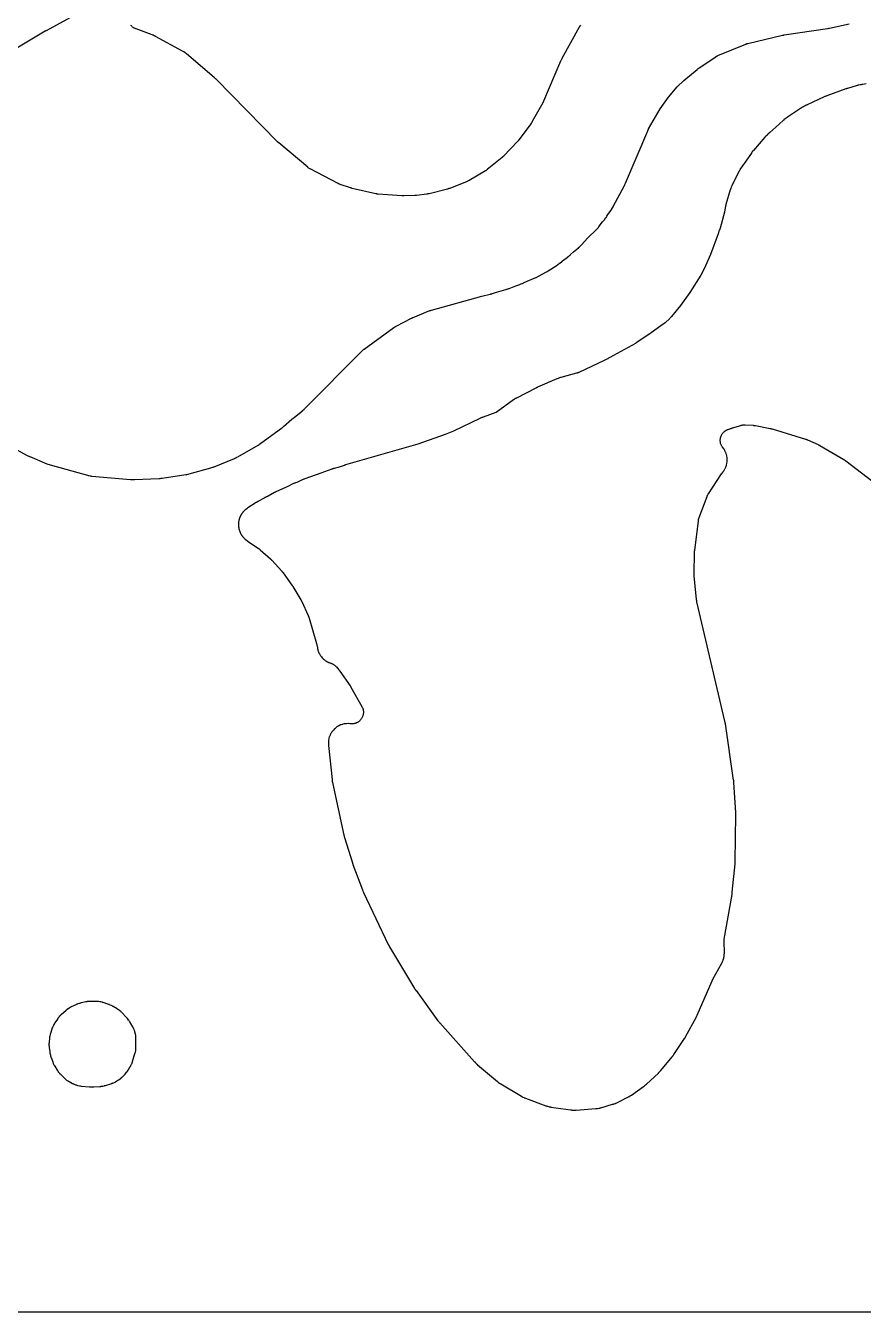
# Model space of a CAD drawing. Header units: millimetres. Extents: x 0 to 300, y 0 to 300.
# Drawn here: x 118.5 to 226.6, y -0.1 to 165.9 of the extents above; entities that cross this region are included whole.
import ezdxf

# ---------------------------------------------------------------- set-up
doc = ezdxf.new("R2010")
doc.units = ezdxf.units.MM
doc.layers.add('CUT', color=7, linetype='CONTINUOUS')

msp = doc.modelspace()

# ---------------------------------------------------------------- linework, layer by layer
at = {"layer": 'CUT'}
for points in [[(300.0102, 298.5625), (300.0102, 1.4375), (300.0102, 0.5522), (300.0066, 0.4788), (299.998, 0.4206), (299.9837, 0.3635), (299.9639, 0.3082), (299.9387, 0.255), (299.9085, 0.2046), (299.8735, 0.1573), (299.834, 0.1137), (299.7904, 0.0743), (299.7432, 0.0392), (299.6927, 0.009), (299.6396, -0.0162), (299.5842, -0.036), (299.5271, -0.0503), (299.469, -0.0589), (299.3955, -0.0625), (298.5102, -0.0625), (1.4375, -0.0625)], [(125.1617, 167.4353), (121.1417, 165.2431), (121.137, 165.2405), (121.1045, 165.2224), (121.0995, 165.2196), (121.0593, 165.1967), (121.0544, 165.1939), (121.0228, 165.1754), (121.0176, 165.1724), (111.3133, 159.3937)], [(116.5168, 111.6395), (118.701, 110.4729), (118.7134, 110.4665), (118.7947, 110.4255), (118.8073, 110.4193), (118.9105, 110.3702), (118.9232, 110.3643), (119.0063, 110.3272), (119.0192, 110.3216), (121.2213, 109.3979), (121.2388, 109.3909), (121.3531, 109.3471), (121.3708, 109.3406), (121.516, 109.2902), (121.5339, 109.2843), (121.6508, 109.2477), (121.6689, 109.2424), (126.4622, 107.908), (126.4754, 107.9045), (126.5614, 107.8826), (126.5747, 107.8794), (126.6267, 107.8675), (126.6535, 107.862), (126.8281, 107.8301), (126.8551, 107.8258), (126.908, 107.8186), (126.9215, 107.817), (127.0097, 107.807), (127.0233, 107.8056), (132.0433, 107.3559), (132.0634, 107.3544), (132.1942, 107.3471), (132.2144, 107.3463), (132.3787, 107.3427), (132.3989, 107.3426), (132.5299, 107.3441), (132.5501, 107.3446), (135.7163, 107.4875), (135.7321, 107.4884), (135.8351, 107.4958), (135.8509, 107.4971), (135.9798, 107.5098), (135.9956, 107.5116), (136.098, 107.5244), (136.1138, 107.5266), (139.1718, 107.9918), (139.1891, 107.9946), (139.3011, 108.0151), (139.3183, 108.0185), (139.4581, 108.0482), (139.4752, 108.0521), (139.5859, 108.079), (139.6029, 108.0834), (142.3773, 108.8447), (142.395, 108.8498), (142.5094, 108.885), (142.5269, 108.8907), (142.6691, 108.9393), (142.6865, 108.9455), (142.7985, 108.9877), (142.8157, 108.9944), (145.4455, 110.0774), (145.4634, 110.0852), (145.5791, 110.1373), (145.5967, 110.1456), (145.7396, 110.2156), (145.757, 110.2245), (145.869, 110.284), (145.8861, 110.2934), (148.506, 111.7962), (148.5203, 111.8046), (148.6128, 111.8612), (148.6269, 111.8701), (148.741, 111.9442), (148.7548, 111.9535), (148.844, 112.015), (148.8576, 112.0247), (151.5158, 113.9708), (151.5267, 113.979), (151.597, 114.033), (151.6078, 114.0414), (151.6945, 114.1112), (151.705, 114.1198), (151.7728, 114.1769), (151.7831, 114.1858), (152.87, 115.1447), (153.0282, 115.2505), (153.0529, 115.268), (153.1003, 115.3033), (153.1124, 115.3125), (153.1898, 115.3732), (153.2016, 115.3827), (154.2284, 116.2311), (154.2396, 116.2406), (154.3121, 116.3036), (154.3231, 116.3134), (154.4121, 116.3946), (154.4229, 116.4047), (154.4922, 116.4711), (154.5027, 116.4815), (161.9676, 124.0005), (161.9769, 124.0098), (161.9989, 124.0313), (161.9994, 124.0317), (162.0017, 124.0339), (162.0503, 124.0779), (162.0672, 124.0927), (162.0914, 124.1125), (162.1567, 124.1637), (162.1851, 124.1851), (166.0328, 126.9632), (166.0458, 126.9724), (166.0764, 126.9937), (166.0896, 127.0027), (166.1056, 127.0134), (166.1189, 127.0221), (166.15, 127.0422), (166.1635, 127.0507), (166.179, 127.0603), (166.1926, 127.0685), (166.2244, 127.0875), (166.2382, 127.0955), (166.255, 127.1051), (166.2689, 127.1129), (166.3014, 127.1307), (166.3154, 127.1383), (168.2794, 128.1705), (168.2897, 128.1758), (168.3139, 128.1881), (168.3243, 128.1934), (168.3351, 128.1987), (168.3369, 128.1996), (168.3474, 128.2047), (168.372, 128.2164), (168.3825, 128.2213), (168.3947, 128.2269), (168.4053, 128.2318), (168.4302, 128.2428), (168.4409, 128.2475), (168.4539, 128.2531), (168.4647, 128.2577), (168.4898, 128.2681), (168.5006, 128.2725), (170.6686, 129.1387), (170.676, 129.1414), (170.6877, 129.1456), (170.715, 129.1553), (170.7268, 129.1593), (170.7403, 129.1639), (170.7521, 129.1678), (170.7797, 129.1767), (170.7915, 129.1804), (170.806, 129.1848), (170.8179, 129.1884), (170.8458, 129.1965), (170.8577, 129.1999), (177.3562, 130.999), (178.4579, 131.2731), (178.4683, 131.2758), (178.5403, 131.2951), (178.5514, 131.2981), (178.6408, 131.3239), (178.6516, 131.3272), (178.7219, 131.3489), (178.7334, 131.3525), (179.2442, 131.5217), (180.4714, 131.8614), (180.4877, 131.8662), (180.593, 131.8986), (180.6092, 131.9038), (180.7402, 131.9482), (180.7562, 131.9539), (180.8596, 131.9922), (180.8754, 131.9983), (181.7581, 132.3541), (182.2873, 132.5293), (182.3053, 132.5356), (182.4213, 132.5781), (182.4391, 132.585), (182.5829, 132.6429), (182.6004, 132.6503), (182.7135, 132.7002), (182.7308, 132.7081), (183.2333, 132.9487), (184.0182, 133.2651), (184.0322, 133.271), (184.1231, 133.3103), (184.137, 133.3165), (184.2498, 133.3688), (184.2636, 133.3754), (184.3523, 133.4193), (184.3659, 133.4262), (185.6299, 134.092), (185.6419, 134.0985), (185.7194, 134.1415), (185.7312, 134.1483), (185.8273, 134.2046), (185.8389, 134.2116), (185.9144, 134.2582), (185.9259, 134.2655), (187.0762, 135.0121), (187.0903, 135.0215), (187.1812, 135.0843), (187.1951, 135.0941), (187.3069, 135.1761), (187.3205, 135.1863), (187.4077, 135.2541), (187.421, 135.2647), (187.9725, 135.719), (188.4441, 136.0511), (188.4531, 136.0576), (188.5155, 136.1032), (188.5247, 136.1101), (188.565, 136.1409), (188.5842, 136.1561), (188.7014, 136.2533), (188.7192, 136.2686), (188.7496, 136.2958), (188.7578, 136.3033), (188.8137, 136.3554), (188.8227, 136.3639), (189.2001, 136.7302), (189.8311, 137.2499), (189.8471, 137.2636), (189.9496, 137.3542), (189.9651, 137.3684), (190.0896, 137.4865), (190.1046, 137.5013), (190.2005, 137.5989), (190.215, 137.6141), (191.0421, 138.5174), (192.1739, 139.6156), (192.183, 139.6246), (192.2412, 139.6835), (192.2501, 139.6927), (192.2844, 139.7289), (192.3015, 139.7478), (192.4102, 139.873), (192.4266, 139.8926), (192.4576, 139.9316), (192.4655, 139.9416), (192.5158, 140.0076), (192.5234, 140.0178), (192.9445, 140.5949), (193.106, 140.7713), (193.1171, 140.7838), (193.1881, 140.8657), (193.1988, 140.8785), (193.24, 140.9289), (193.2604, 140.9553), (193.3881, 141.1304), (193.4071, 141.1579), (193.4424, 141.2125), (193.4513, 141.2266), (193.5077, 141.3192), (193.5161, 141.3336), (193.634, 141.54), (194.0436, 142.1014), (194.0559, 142.1188), (194.1334, 142.2335), (194.1451, 142.2513), (194.2372, 142.3985), (194.2482, 142.4168), (194.3175, 142.5367), (194.3278, 142.5553), (195.7803, 145.2899), (195.7863, 145.3016), (195.8249, 145.3782), (195.8307, 145.3901), (195.877, 145.4873), (195.8825, 145.4993), (195.9177, 145.5776), (195.923, 145.5897), (198.773, 152.3254), (198.7782, 152.3375), (198.7905, 152.3655), (198.7959, 152.3774), (198.8026, 152.392), (198.8081, 152.4039), (198.8213, 152.4315), (198.827, 152.4433), (198.8337, 152.4569), (198.8396, 152.4686), (198.8535, 152.4959), (198.8596, 152.5075), (198.8671, 152.5217), (198.8733, 152.5332), (198.8881, 152.5601), (198.8945, 152.5716), (200.3759, 155.1775), (201.4601, 156.6644), (202.5602, 157.9882), (203.4261, 158.8317), (205.1434, 160.2524), (205.2589, 160.3479), (205.2798, 160.3653), (205.2815, 160.3667), (207.555, 161.8855), (207.5643, 161.8916), (207.5768, 161.8998), (207.6146, 161.923), (207.6786, 161.9603), (207.7072, 161.9762), (207.7363, 161.9911), (207.8029, 162.0235), (207.8405, 162.0407), (211.4245, 163.5186), (211.4313, 163.5213), (211.4472, 163.5277), (211.4502, 163.5289), (211.481, 163.5405), (211.5434, 163.5628), (211.5595, 163.5683), (211.5632, 163.5694), (211.6209, 163.5861), (211.6557, 163.5954), (211.6675, 163.5983), (211.6763, 163.6005), (216.183, 164.6631), (216.1924, 164.6652), (216.2143, 164.6701), (216.2237, 164.6722), (216.2352, 164.6747), (216.2446, 164.6766), (216.2667, 164.6811), (216.2761, 164.6829), (216.287, 164.685), (216.2965, 164.6868), (216.3186, 164.6907), (216.3281, 164.6924), (216.3397, 164.6944), (216.3492, 164.6959), (216.3714, 164.6994), (216.3809, 164.7009), (221.991, 165.5256), (222.0003, 165.527), (222.0644, 165.5374), (222.0742, 165.5391), (222.1539, 165.5535), (222.1636, 165.5553), (222.2264, 165.5677), (222.2366, 165.5698), (224.776, 166.1165)], [(190.0902, 165.9723), (190.009, 165.8481), (189.9968, 165.8286), (189.9763, 165.7946), (189.9709, 165.7853), (189.9337, 165.7207), (189.9278, 165.7102), (187.6973, 161.6512), (187.6903, 161.638), (187.6457, 161.5519), (187.639, 161.5386), (187.5858, 161.4291), (187.5794, 161.4156), (187.5392, 161.3274), (187.5332, 161.3137), (185.3396, 156.168), (185.3347, 156.1568), (185.3231, 156.1305), (185.318, 156.1193), (185.3118, 156.1056), (185.3065, 156.0945), (185.2942, 156.0685), (185.2888, 156.0574), (185.2826, 156.0447), (185.2771, 156.0337), (185.264, 156.0082), (185.2584, 155.9972), (185.2514, 155.9839), (185.2455, 155.9731), (185.2318, 155.9479), (185.2258, 155.9371), (183.8708, 153.5282), (183.864, 153.5162), (183.8478, 153.4884), (183.8408, 153.4766), (183.8321, 153.4622), (183.8249, 153.4505), (183.8078, 153.4232), (183.8005, 153.4116), (183.7919, 153.3983), (183.7843, 153.3868), (183.7665, 153.3601), (183.7587, 153.3487), (183.7492, 153.3348), (183.7413, 153.3236), (183.7226, 153.2974), (183.7145, 153.2862), (182.1564, 151.1708), (182.1477, 151.1593), (182.1273, 151.1324), (182.1185, 151.121), (182.1076, 151.1072), (182.0985, 151.0959), (182.0772, 151.0697), (182.068, 151.0586), (182.0574, 151.0459), (182.048, 151.0349), (182.0259, 151.0094), (182.0163, 150.9986), (182.0045, 150.9855), (181.9948, 150.9748), (181.9719, 150.9501), (181.962, 150.9396), (180.2068, 149.105), (180.1972, 149.0952), (180.1746, 149.0723), (180.1649, 149.0625), (180.1529, 149.0508), (180.143, 149.0412), (180.1197, 149.019), (180.1097, 149.0096), (180.0981, 148.9988), (180.0879, 148.9895), (180.0639, 148.9681), (180.0536, 148.959), (180.0409, 148.9479), (180.0305, 148.939), (180.0059, 148.9183), (179.9953, 148.9095), (178.0702, 147.3366), (178.0648, 147.3323), (178.0522, 147.3221), (178.0498, 147.3203), (178.025, 147.3011), (177.9745, 147.2636), (177.957, 147.251), (177.9321, 147.2343), (177.8653, 147.1913), (177.8362, 147.1734), (175.7518, 145.9426), (175.7457, 145.939), (175.7315, 145.9308), (175.7288, 145.9292), (175.7011, 145.914), (175.6448, 145.8841), (175.6253, 145.8742), (175.5978, 145.8613), (175.5242, 145.8286), (175.4924, 145.8152), (173.2208, 144.9088), (173.2066, 144.9033), (173.1734, 144.8907), (173.1591, 144.8854), (173.1419, 144.8792), (173.1276, 144.8742), (173.0943, 144.8629), (173.08, 144.8581), (173.0634, 144.8528), (173.049, 144.8482), (173.0152, 144.838), (173.0007, 144.8337), (172.9829, 144.8286), (172.9684, 144.8246), (172.9342, 144.8154), (172.9196, 144.8116), (170.5671, 144.2235), (170.554, 144.2203), (170.5234, 144.2132), (170.5102, 144.2102), (170.4942, 144.2067), (170.481, 144.2039), (170.4501, 144.1976), (170.4369, 144.1951), (170.4217, 144.1922), (170.4084, 144.1898), (170.3774, 144.1845), (170.3641, 144.1823), (170.3479, 144.1798), (170.3345, 144.1778), (170.3034, 144.1734), (170.29, 144.1716), (168.9194, 143.9992), (168.9092, 143.998), (168.8854, 143.9953), (168.8751, 143.9942), (168.8626, 143.9929), (168.8524, 143.9919), (168.8285, 143.9897), (168.8182, 143.9889), (168.8064, 143.9879), (168.7961, 143.9872), (168.7722, 143.9855), (168.7619, 143.9849), (168.7494, 143.9842), (168.7391, 143.9837), (168.7151, 143.9826), (168.7048, 143.9822), (167.311, 143.9353), (167.2988, 143.935), (167.2705, 143.9344), (167.2584, 143.9342), (167.2436, 143.9341), (167.2314, 143.9341), (167.2031, 143.9343), (167.191, 143.9345), (167.177, 143.9348), (167.1649, 143.9351), (167.1366, 143.9361), (167.1245, 143.9365), (167.1097, 143.9372), (167.0976, 143.9379), (167.0693, 143.9396), (167.0572, 143.9404), (163.9749, 144.1697), (163.9681, 144.1702), (163.9522, 144.1715), (163.9492, 144.1718), (163.9184, 144.1749), (163.8568, 144.1823), (163.8356, 144.1852), (163.8064, 144.1901), (163.7293, 144.2047), (163.6963, 144.2115), (160.6417, 144.9075), (160.6304, 144.9101), (160.6042, 144.9165), (160.5929, 144.9193), (160.5794, 144.9227), (160.5683, 144.9256), (160.5424, 144.9326), (160.5314, 144.9356), (160.5186, 144.9392), (160.5075, 144.9424), (160.4818, 144.9501), (160.4707, 144.9534), (160.4573, 144.9576), (160.4463, 144.9611), (160.4208, 144.9694), (160.4099, 144.973), (159.0931, 145.4188), (159.0864, 145.4211), (159.0709, 145.4265), (159.068, 145.4275), (159.0381, 145.4386), (158.9785, 145.4619), (158.9582, 145.4702), (158.9304, 145.4827), (158.8573, 145.5174), (158.8262, 145.5328), (155.2269, 147.4102), (155.216, 147.416), (155.2015, 147.4238), (155.1591, 147.4482), (155.0896, 147.4907), (155.0592, 147.5101), (155.0297, 147.5308), (154.9638, 147.5788), (154.9251, 147.6087), (154.9123, 147.6191), (154.9029, 147.6269), (151.1642, 150.7645), (151.1559, 150.7716), (151.1365, 150.7883), (151.1282, 150.7955), (151.1182, 150.8043), (151.11, 150.8116), (151.0911, 150.8287), (151.083, 150.8361), (151.0738, 150.8447), (151.0658, 150.8521), (151.0472, 150.8697), (151.0394, 150.8773), (151.0298, 150.8866), (151.022, 150.8943), (151.0039, 150.9123), (150.9962, 150.9201), (143.0988, 158.9788), (143.089, 158.9886), (143.0248, 159.0511), (143.0149, 159.0606), (142.9325, 159.1372), (142.9223, 159.1465), (142.8554, 159.206), (142.8449, 159.2151), (139.2556, 162.2606), (139.2438, 162.2703), (139.1663, 162.3327), (139.1543, 162.3422), (139.1068, 162.3784), (139.082, 162.3964), (138.9182, 162.5089), (138.8925, 162.5256), (138.8416, 162.5568), (138.8284, 162.5647), (138.7424, 162.6145), (138.729, 162.622), (135.2555, 164.5177), (135.2461, 164.5227), (135.1801, 164.5572), (135.1703, 164.5622), (135.1266, 164.584), (135.1054, 164.5941), (134.9718, 164.6544), (134.951, 164.6634), (134.9146, 164.6782), (134.9047, 164.6821), (134.8361, 164.7086), (134.8249, 164.7128), (132.7432, 165.4697), (132.7019, 165.4859), (132.6268, 165.5175), (132.5467, 165.5559), (132.4947, 165.5841), (132.4188, 165.6302), (132.3699, 165.6634), (132.2989, 165.7168), (132.2534, 165.7547), (132.1881, 165.8148), (132.1466, 165.857), (132.0874, 165.9233)], [(226.9507, 158.4134), (226.5153, 158.2991), (226.4144, 158.2894), (226.3998, 158.2878), (226.3056, 158.2764), (226.2911, 158.2745), (226.2347, 158.2663), (226.2059, 158.2613), (226.0197, 158.2249), (225.9911, 158.2186), (225.9358, 158.2049), (225.9216, 158.2012), (225.83, 158.1763), (225.816, 158.1722), (224.5353, 157.7892), (224.5287, 157.7871), (224.4824, 157.7727), (224.4753, 157.7704), (224.4178, 157.7517), (224.4109, 157.7494), (224.3657, 157.7341), (224.3583, 157.7315), (221.889, 156.8581), (221.875, 156.853), (221.7845, 156.8184), (221.7707, 156.8129), (221.6582, 156.7667), (221.6445, 156.7609), (221.5559, 156.7219), (221.5423, 156.7157), (219.3546, 155.6876), (219.2944, 155.6596), (219.275, 155.6502), (219.2376, 155.6326), (219.2184, 155.6231), (219.0946, 155.5595), (219.0757, 155.5493), (218.9234, 155.464), (218.9049, 155.4532), (218.786, 155.3809), (218.7679, 155.3694), (216.8054, 154.0776), (216.7884, 154.0659), (216.7539, 154.0415), (216.6387, 153.966), (216.6295, 153.9599), (216.566, 153.9165), (216.5565, 153.9099), (216.5154, 153.8807), (216.4959, 153.8662), (216.376, 153.7735), (216.3578, 153.7588), (216.3267, 153.7327), (216.3183, 153.7256), (216.2609, 153.6757), (216.2516, 153.6674), (215.2945, 152.7999), (214.5112, 152.1128), (214.4977, 152.1006), (214.4111, 152.0199), (214.398, 152.0073), (214.2925, 151.9028), (214.2798, 151.8897), (214.2142, 151.8207), (214.1957, 151.8039), (214.1831, 151.7922), (214.1025, 151.7148), (214.0902, 151.7027), (213.9918, 151.6026), (213.98, 151.5902), (213.9039, 151.5083), (213.8924, 151.4955), (212.4084, 149.8026), (212.3975, 149.7897), (212.3273, 149.705), (212.3167, 149.6918), (212.2316, 149.5829), (212.2214, 149.5694), (212.1561, 149.4808), (212.1463, 149.4671), (210.8037, 147.5331), (210.7978, 147.5245), (210.7573, 147.4638), (210.7513, 147.4547), (210.7254, 147.4145), (210.7134, 147.3949), (210.6404, 147.2711), (210.6295, 147.2518), (210.6112, 147.218), (210.6063, 147.2088), (210.5731, 147.1447), (210.5678, 147.1343), (209.6484, 145.2739), (209.6482, 145.2736), (209.6304, 145.2375), (209.6248, 145.2259), (209.5894, 145.1502), (209.5841, 145.1385), (209.5638, 145.0925), (209.5539, 145.0688), (209.493, 144.9132), (209.4841, 144.889), (209.4678, 144.8415), (209.4637, 144.8292), (209.4383, 144.7496), (209.4346, 144.7373), (208.8684, 142.8223), (208.864, 142.8063), (208.8363, 142.7023), (208.8323, 142.6862), (208.8012, 142.5547), (208.7976, 142.5385), (208.7757, 142.4331), (208.7726, 142.4168), (208.6679, 141.8318), (208.1163, 139.7604), (208.0283, 139.5245), (208.0045, 139.4608), (207.8512, 139.0499), (206.8614, 136.3977), (206.2379, 134.899), (206.1775, 134.7832), (205.9339, 134.3158), (205.8318, 134.1199), (205.6108, 133.6958), (204.2047, 131.4611), (203.0097, 129.8168), (202.0737, 128.6303), (201.8165, 128.3436), (201.7572, 128.2774), (201.6836, 128.1953), (201.618, 128.1222), (201.0317, 127.5715), (200.9166, 127.4903), (200.8987, 127.4777), (200.4496, 127.161), (199.2075, 126.2848), (197.3642, 125.0275), (197.3556, 125.0217), (197.3355, 125.0083), (197.3269, 125.0026), (197.3165, 124.9958), (197.3078, 124.9903), (197.2876, 124.9775), (197.2788, 124.972), (197.2687, 124.9658), (197.26, 124.9605), (197.2394, 124.9481), (197.2305, 124.9428), (197.2197, 124.9365), (197.2108, 124.9313), (197.1899, 124.9194), (197.1809, 124.9144), (193.873, 123.0768), (193.6299, 122.9455), (193.6062, 122.9327), (193.5077, 122.8794), (193.1514, 122.6869), (189.883, 121.1678), (189.8744, 121.1639), (189.8609, 121.1578), (189.8386, 121.1481), (189.8089, 121.1356), (189.7821, 121.1248), (189.7607, 121.1166), (189.7484, 121.112), (189.7439, 121.1104), (189.7171, 121.101), (189.6572, 121.0812), (189.6211, 121.0701), (189.6088, 121.0666), (189.5997, 121.0641), (187.5548, 120.5048), (187.5345, 120.4988), (187.4032, 120.4579), (187.3831, 120.4512), (187.2203, 120.3941), (187.2005, 120.3867), (187.0724, 120.3366), (187.0528, 120.3285), (184.5593, 119.2503), (184.5506, 119.2465), (184.4903, 119.2193), (184.481, 119.215), (184.4064, 119.1798), (184.3973, 119.1754), (184.3388, 119.1466), (184.3293, 119.1418), (181.8565, 117.8686), (181.8473, 117.8637), (181.7832, 117.8293), (181.7737, 117.8241), (181.7321, 117.8008), (181.7123, 117.7891), (181.5901, 117.7144), (181.5714, 117.7025), (181.5395, 117.6813), (181.5309, 117.6754), (181.4717, 117.6346), (181.4621, 117.6279), (179.1975, 116.0011), (179.1909, 115.9964), (177.5323, 115.4095), (177.5149, 115.403), (177.4026, 115.3594), (177.3855, 115.3524), (177.2826, 115.3086), (177.2489, 115.2954), (177.2281, 115.2867), (177.1922, 115.2711), (177.1825, 115.2667), (177.1159, 115.2362), (177.1052, 115.2311), (173.7265, 113.5995), (172.6447, 113.1571), (169.0954, 111.904), (159.7817, 109.2362), (159.7749, 109.2342), (159.7273, 109.2199), (159.72, 109.2177), (159.6609, 109.1992), (159.6537, 109.1969), (159.6072, 109.1817), (159.5996, 109.1791), (158.9672, 108.9628), (158.3267, 108.7839), (158.3145, 108.7803), (158.2352, 108.7563), (158.223, 108.7525), (158.124, 108.7202), (158.1119, 108.7161), (158.0336, 108.6888), (158.0216, 108.6844), (156.5985, 108.1528), (154.5344, 107.4468), (154.5207, 107.442), (154.4319, 107.4092), (154.4183, 107.4039), (154.3078, 107.3601), (154.2944, 107.3545), (154.2073, 107.3175), (154.1939, 107.3116), (153.4876, 106.9905), (153.3211, 106.9283), (153.3075, 106.9231), (153.2199, 106.8879), (153.2065, 106.8823), (153.0976, 106.8355), (153.0843, 106.8296), (152.9985, 106.7902), (152.9853, 106.784), (152.3438, 106.4706), (150.8721, 105.8016), (150.8627, 105.7972), (150.7977, 105.7663), (150.7877, 105.7615), (150.7075, 105.7215), (150.6978, 105.7165), (150.6349, 105.6838), (150.6246, 105.6783), (149.8, 105.2279), (149.6924, 105.1754), (149.6814, 105.1698), (149.6101, 105.1332), (149.5992, 105.1275), (149.5108, 105.0796), (149.5, 105.0737), (149.4303, 105.0341), (149.4196, 105.028), (149.2605, 104.9333), (148.4657, 104.4992), (148.458, 104.4949), (148.4045, 104.4647), (148.3963, 104.46), (148.3303, 104.4213), (148.3223, 104.4165), (148.2706, 104.3851), (148.2622, 104.3799), (147.1786, 103.697), (147.166, 103.6888), (147.0846, 103.6346), (147.0722, 103.6261), (147.0242, 103.5924), (147, 103.5745), (146.9382, 103.5262), (146.9079, 103.504), (146.8629, 103.4674), (146.8481, 103.4559), (146.8026, 103.4166), (146.7519, 103.3681), (146.7261, 103.3451), (146.6848, 103.3043), (146.6823, 103.3016), (146.6652, 103.2852), (146.6238, 103.2415), (146.582, 103.1925), (146.5606, 103.1693), (146.5234, 103.1248), (146.5189, 103.1188), (146.5003, 103.097), (146.4635, 103.0494), (146.43, 103.0012), (146.4128, 102.9784), (146.3801, 102.9305), (146.3741, 102.9208), (146.355, 102.8933), (146.3232, 102.8423), (146.2974, 102.7958), (146.2841, 102.7741), (146.2562, 102.7232), (146.2494, 102.7094), (146.2309, 102.6761), (146.2044, 102.6221), (146.1856, 102.5785), (146.1758, 102.5583), (146.1529, 102.505), (146.1461, 102.4868), (146.1292, 102.4475), (146.1082, 102.3912), (146.0956, 102.3513), (146.0888, 102.3331), (146.0712, 102.2778), (146.0651, 102.2549), (146.0508, 102.2099), (146.0356, 102.1518), (146.0282, 102.1163), (146.024, 102.1005), (146.0118, 102.0438), (146.0072, 102.016), (145.9967, 101.9657), (145.9873, 101.9063), (145.9841, 101.8758), (145.9819, 101.8627), (145.9753, 101.8051), (145.9731, 101.7723), (145.9672, 101.7172), (145.9638, 101.6572), (145.9637, 101.6322), (145.963, 101.622), (145.962, 101.564), (145.9631, 101.5263), (145.9628, 101.4671), (145.9654, 101.407), (145.9673, 101.3876), (145.9675, 101.3806), (145.972, 101.3228), (145.9775, 101.2801), (145.9834, 101.2178), (145.9921, 101.1583), (145.9948, 101.1446), (145.9953, 101.1408), (146.0054, 101.0836), (146.0162, 101.0361), (146.0289, 100.9717), (146.0435, 100.9134), (146.0459, 100.9054), (146.0461, 100.9047), (146.0616, 100.8488), (146.079, 100.7965), (146.0988, 100.7315), (146.1191, 100.6749), (146.122, 100.6679), (146.1403, 100.6206), (146.1656, 100.5636), (146.1923, 100.4995), (146.2182, 100.4452), (146.2215, 100.4392), (146.2407, 100.401), (146.2755, 100.3393), (146.3087, 100.278), (146.3293, 100.244), (146.3309, 100.2412), (146.3343, 100.2358), (146.3399, 100.2266), (146.3428, 100.2222), (146.3618, 100.1921), (146.4086, 100.1252), (146.4466, 100.0693), (146.4635, 100.0469), (146.467, 100.0418), (146.4775, 100.0283), (146.4828, 100.0213), (146.4848, 100.0189), (146.5026, 99.9959), (146.5654, 99.9224), (146.6047, 99.8754), (146.6167, 99.8625), (146.6218, 99.8565), (146.6442, 99.8327), (146.6455, 99.8312), (146.6459, 99.8309), (146.6616, 99.8142), (146.7492, 99.7298), (146.7814, 99.6983), (146.7875, 99.6929), (146.7937, 99.6869), (146.8374, 99.6488), (146.9832, 99.5333), (147.0064, 99.5158), (147.0535, 99.4821), (147.0623, 99.4759), (147.1283, 99.4304), (147.1342, 99.4264), (147.1431, 99.4204), (148.5102, 98.4976), (148.5257, 98.4871), (148.5383, 98.4785), (148.5673, 98.4582), (148.5797, 98.4494), (148.5946, 98.4385), (148.6069, 98.4295), (148.6352, 98.4082), (148.6473, 98.3989), (148.661, 98.3883), (148.6729, 98.3788), (148.7005, 98.3566), (148.7122, 98.347), (148.7265, 98.3351), (148.738, 98.3253), (148.7649, 98.3021), (148.7763, 98.2921), (150.1068, 97.1044), (150.1154, 97.0966), (150.1355, 97.0782), (150.144, 97.0703), (150.1544, 97.0605), (150.1628, 97.0525), (150.1824, 97.0336), (150.1908, 97.0254), (150.2003, 97.016), (150.2085, 97.0077), (150.2276, 96.9883), (150.2357, 96.98), (150.2456, 96.9697), (150.2536, 96.9612), (150.2722, 96.9413), (150.2801, 96.9327), (151.5655, 95.5203), (151.5742, 95.5107), (151.5942, 95.488), (151.6027, 95.4783), (151.613, 95.4663), (151.6214, 95.4564), (151.6407, 95.4332), (151.649, 95.4231), (151.6583, 95.4116), (151.6664, 95.4015), (151.6851, 95.3777), (151.693, 95.3675), (151.7026, 95.3549), (151.7104, 95.3445), (151.7284, 95.3202), (151.736, 95.3098), (152.864, 93.7404), (152.8697, 93.7325), (152.8827, 93.7139), (152.8883, 93.7059), (152.895, 93.6961), (152.9004, 93.6881), (152.9131, 93.6693), (152.9184, 93.6612), (152.9246, 93.6518), (152.9299, 93.6436), (152.9421, 93.6245), (152.9473, 93.6163), (152.9536, 93.6062), (152.9587, 93.598), (152.9705, 93.5786), (152.9755, 93.5703), (154.0077, 91.8356), (154.0137, 91.8254), (154.0275, 91.8015), (154.0334, 91.7912), (154.0404, 91.7787), (154.0461, 91.7683), (154.0593, 91.744), (154.0649, 91.7336), (154.0712, 91.7216), (154.0767, 91.711), (154.0892, 91.6864), (154.0945, 91.6759), (154.1009, 91.6629), (154.106, 91.6523), (154.1179, 91.6274), (154.1229, 91.6166), (154.9537, 89.8129), (154.9605, 89.7979), (154.976, 89.7626), (154.9825, 89.7474), (154.9902, 89.7288), (154.9964, 89.7135), (155.0106, 89.6776), (155.0165, 89.6622), (155.0232, 89.6445), (155.0288, 89.629), (155.0417, 89.5926), (155.047, 89.577), (155.0534, 89.5579), (155.0585, 89.5422), (155.07, 89.5054), (155.0747, 89.4896), (156.0313, 86.2218), (156.1413, 85.6436), (156.1443, 85.6285), (156.1655, 85.5311), (156.1689, 85.5162), (156.1831, 85.458), (156.1911, 85.4284), (156.2064, 85.3773), (156.2099, 85.3642), (156.2143, 85.3508), (156.2473, 85.2401), (156.2678, 85.1823), (156.2852, 85.1403), (156.2898, 85.1284), (156.2963, 85.1135), (156.342, 85.0032), (156.3683, 84.9479), (156.3874, 84.9125), (156.3928, 84.9016), (156.402, 84.8853), (156.4603, 84.7773), (156.4921, 84.7248), (156.5117, 84.6961), (156.5178, 84.6863), (156.5306, 84.6683), (156.6011, 84.5645), (156.6381, 84.5156), (156.657, 84.4931), (156.6637, 84.4845), (156.6809, 84.4647), (156.7628, 84.3673), (156.8046, 84.3224), (156.8219, 84.3057), (156.829, 84.2983), (156.8521, 84.2765), (156.9439, 84.1876), (156.99, 84.1472), (157.0047, 84.1356), (157.012, 84.1294), (157.0431, 84.1054), (157.1423, 84.0273), (157.1923, 83.9919), (157.2037, 83.9846), (157.211, 83.9796), (157.2542, 83.9527), (157.356, 83.8881), (157.4094, 83.858), (157.4169, 83.8542), (157.4238, 83.8504), (157.4887, 83.8184), (157.5829, 83.7714), (157.5931, 83.767), (157.5935, 83.7668), (157.5992, 83.7643), (157.6391, 83.7469), (157.6422, 83.7457), (157.6485, 83.743), (157.7719, 83.6968), (157.823, 83.6776), (157.852, 83.6675), (157.8541, 83.6668), (157.8564, 83.666), (157.8773, 83.6594), (157.9171, 83.6457), (157.9744, 83.6244), (157.9898, 83.6187), (158.0411, 83.5969), (158.0675, 83.5857), (158.1043, 83.568), (158.1178, 83.5615), (158.1687, 83.534), (158.1749, 83.5306), (158.1796, 83.5281), (158.1827, 83.5264), (158.192, 83.5213), (158.2289, 83.4991), (158.229, 83.499), (158.2293, 83.4988), (158.2316, 83.4975), (158.2398, 83.4925), (158.2908, 83.4584), (158.3099, 83.4456), (158.3478, 83.4177), (158.3498, 83.4162), (158.35, 83.4161), (158.3511, 83.4152), (158.3549, 83.4125), (158.4079, 83.3693), (158.414, 83.3644), (158.416, 83.3628), (158.4164, 83.3625), (158.4203, 83.3593), (158.462, 83.322), (158.5221, 83.263), (158.5746, 83.2064), (158.6025, 83.1748), (158.9254, 82.7921), (158.9349, 82.7807), (158.937, 82.7783), (158.9446, 82.7689), (158.9632, 82.7458), (158.9707, 82.7363), (158.9728, 82.7336), (158.9785, 82.7262), (158.9907, 82.7103), (158.9996, 82.6986), (159.0015, 82.6961), (159.0087, 82.6863), (159.0262, 82.6624), (159.0332, 82.6526), (159.0352, 82.6498), (159.0405, 82.6423), (160.3696, 80.7255), (160.3762, 80.7159), (160.3914, 80.6933), (160.3979, 80.6835), (160.4012, 80.6785), (160.4051, 80.6724), (160.4142, 80.6583), (160.4181, 80.6522), (160.4223, 80.6456), (160.4291, 80.6347), (160.4447, 80.6092), (160.4508, 80.5992), (160.4554, 80.5913), (160.465, 80.5747), (160.4692, 80.5675), (161.8788, 78.0903), (161.8993, 78.0521), (161.9352, 77.9813), (161.9706, 77.9022), (161.9917, 77.8485), (162.0193, 77.7664), (162.0351, 77.7108), (162.0547, 77.6264), (162.065, 77.5697), (162.0764, 77.4838), (162.0812, 77.4263), (162.0843, 77.3397), (162.0836, 77.282), (162.0783, 77.1955), (162.0721, 77.1381), (162.0585, 77.0525), (162.0468, 76.996), (162.025, 76.9121), (162.0079, 76.857), (161.9782, 76.7756), (161.9558, 76.7224), (161.9184, 76.6443), (161.8911, 76.5935), (161.8463, 76.5192), (161.8142, 76.4713), (161.7625, 76.4017), (161.7259, 76.3571), (161.6678, 76.2929), (161.6271, 76.252), (161.5631, 76.1936), (161.5186, 76.1568), (161.4493, 76.1048), (161.4015, 76.0725), (161.3274, 76.0275), (161.2768, 75.9999), (161.1987, 75.9622), (161.1456, 75.9396), (161.0644, 75.9095), (161.0093, 75.8922), (160.9255, 75.8701), (160.8691, 75.8581), (160.7836, 75.8442), (160.7262, 75.8377), (160.6398, 75.8321), (160.5821, 75.8311), (160.4954, 75.8338), (160.4163, 75.8401), (160.366, 75.8454), (160.366, 75.8453), (160.3472, 75.8472), (160.3447, 75.8474), (160.1605, 75.862), (160.1021, 75.8638), (159.9174, 75.8604), (159.8591, 75.8565), (159.6755, 75.8351), (159.6179, 75.8255), (159.4373, 75.7864), (159.3808, 75.7713), (159.2049, 75.7148), (159.1502, 75.6943), (158.9806, 75.6209), (158.9282, 75.5951), (158.7665, 75.5056), (158.7168, 75.4749), (158.5647, 75.3701), (158.5182, 75.3346), (158.377, 75.2155), (158.3342, 75.1757), (158.2052, 75.0435), (158.1664, 74.9997), (158.0509, 74.8555), (158.0166, 74.8082), (157.9157, 74.6534), (157.8862, 74.603), (157.8008, 74.4391), (157.7763, 74.386), (157.7073, 74.2147), (157.6881, 74.1595), (157.636, 73.9822), (157.6223, 73.9254), (157.5877, 73.7439), (157.5796, 73.686), (157.5628, 73.502), (157.5604, 73.4436), (157.5616, 73.2563), (157.5625, 73.2271), (157.5657, 73.1701), (157.5667, 73.1555), (157.5743, 73.0608), (157.5756, 73.0463), (158.0333, 68.6652), (158.0353, 68.649), (158.0491, 68.5439), (158.0515, 68.5278), (158.0725, 68.3964), (158.0753, 68.3803), (158.0949, 68.2761), (158.0981, 68.2601), (159.5609, 61.4923), (159.5639, 61.479), (159.5847, 61.3925), (159.588, 61.3792), (159.6166, 61.2713), (159.6202, 61.2581), (159.6449, 61.1727), (159.6489, 61.1596), (160.6724, 57.898), (160.6747, 57.891), (160.6906, 57.8424), (160.693, 57.835), (160.7137, 57.7747), (160.7162, 57.7674), (160.7331, 57.72), (160.7359, 57.7122), (161.9642, 54.4096), (161.9691, 54.3971), (162.0012, 54.3162), (162.0063, 54.3038), (162.0489, 54.2032), (162.0543, 54.1909), (162.0901, 54.1115), (162.0957, 54.0994), (165.2987, 47.3898), (165.305, 47.377), (165.3469, 47.2944), (165.3535, 47.2818), (165.4085, 47.1793), (165.4154, 47.1669), (165.4612, 47.0863), (165.4683, 47.074), (168.6898, 41.7048), (168.6967, 41.6935), (168.7426, 41.6208), (168.7498, 41.6096), (168.8094, 41.5196), (168.8168, 41.5086), (168.8658, 41.4379), (168.8735, 41.4272), (171.6915, 37.551), (171.7007, 37.5388), (171.7613, 37.4597), (171.7708, 37.4477), (171.8494, 37.3504), (171.8592, 37.3386), (171.9238, 37.2628), (171.9339, 37.2512), (176.4305, 32.235), (176.4446, 32.2199), (176.5378, 32.1228), (176.5524, 32.1081), (176.6735, 31.9905), (176.6886, 31.9763), (176.7883, 31.8859), (176.8039, 31.8723), (179.3837, 29.6911), (179.3931, 29.6833), (179.4549, 29.6332), (179.4645, 29.6256), (179.5022, 29.5962), (179.5218, 29.5816), (179.6512, 29.4891), (179.6715, 29.4753), (179.7115, 29.4491), (179.7218, 29.4425), (179.7892, 29.4003), (179.7997, 29.394), (182.4728, 27.7964), (182.4849, 27.7893), (182.564, 27.7445), (182.5763, 27.7377), (182.6244, 27.7119), (182.6494, 27.6993), (182.8135, 27.621), (182.839, 27.6095), (182.8894, 27.5883), (182.9023, 27.583), (182.9869, 27.5497), (183, 27.5447), (185.6389, 26.5751), (185.6538, 26.5698), (185.7507, 26.5371), (185.7657, 26.5322), (185.8244, 26.5141), (185.8547, 26.5056), (186.0531, 26.4555), (186.0838, 26.4486), (186.1441, 26.4367), (186.1596, 26.4339), (186.2605, 26.4168), (186.2761, 26.4143), (188.8657, 26.0437), (188.8815, 26.0417), (188.9848, 26.0297), (189.0007, 26.0281), (189.0629, 26.0225), (189.0949, 26.0205), (189.3026, 26.0132), (189.3346, 26.0129), (189.397, 26.014), (189.413, 26.0145), (189.5169, 26.0191), (189.5328, 26.0201), (192.071, 26.2011), (192.0868, 26.2024), (192.1893, 26.2124), (192.205, 26.2142), (192.2664, 26.2219), (192.2977, 26.2266), (192.5004, 26.2628), (192.5315, 26.2692), (192.5917, 26.2833), (192.6071, 26.2871), (192.7067, 26.3132), (192.722, 26.3174), (194.2506, 26.7612), (194.2636, 26.7651), (194.3481, 26.7917), (194.361, 26.796), (194.4114, 26.8131), (194.437, 26.8225), (194.6017, 26.887), (194.6269, 26.8975), (194.6755, 26.9192), (194.6879, 26.9248), (194.7679, 26.9627), (194.7801, 26.9686), (196.2819, 27.7204), (196.2913, 27.7252), (196.3568, 27.7595), (196.3665, 27.7647), (196.409, 27.7879), (196.4293, 27.7995), (196.5543, 27.8743), (196.5733, 27.8862), (196.606, 27.9074), (196.6148, 27.9133), (196.6754, 27.9542), (196.6852, 27.9609), (198.2206, 29.0431), (198.2375, 29.0554), (198.3453, 29.1372), (198.3616, 29.15), (198.4933, 29.2572), (198.5092, 29.2707), (198.6111, 29.3597), (198.6265, 29.3737), (200.148, 30.7992), (200.1614, 30.8122), (200.247, 30.8975), (200.26, 30.9108), (200.364, 31.0212), (200.3765, 31.0349), (200.4567, 31.1253), (200.4688, 31.1395), (201.9259, 32.8908), (201.9357, 32.9028), (201.998, 32.9817), (202.0074, 32.994), (202.083, 33.0951), (202.0921, 33.1076), (202.1503, 33.1896), (202.1591, 33.2023), (203.52, 35.2313), (203.528, 35.2436), (203.579, 35.3238), (203.5867, 35.3362), (203.6482, 35.4384), (203.6556, 35.451), (203.7026, 35.5336), (203.7097, 35.5464), (205.0138, 37.9717), (205.0195, 37.9827), (205.0564, 38.0547), (205.0619, 38.0658), (205.1062, 38.1572), (205.1116, 38.1685), (205.1454, 38.2419), (205.1504, 38.2533), (207.0898, 42.7109), (207.0941, 42.7204), (207.1041, 42.7427), (207.1084, 42.7522), (207.1138, 42.7638), (207.1182, 42.7733), (207.1287, 42.7953), (207.1333, 42.8047), (207.1415, 42.8215), (207.1462, 42.8308), (207.1572, 42.8527), (207.162, 42.862), (207.1679, 42.8733), (207.1728, 42.8826), (207.1844, 42.9041), (207.1894, 42.9134), (208.3211, 44.9683), (208.3285, 44.9821), (208.3755, 45.073), (208.3825, 45.0871), (208.4093, 45.1423), (208.4223, 45.171), (208.5005, 45.3568), (208.5219, 45.416), (208.5794, 45.6064), (208.5944, 45.6675), (208.6317, 45.8628), (208.6403, 45.9251), (208.6571, 46.1261), (208.659, 46.1575), (208.6609, 46.2189), (208.6612, 46.2346), (208.6617, 46.3369), (208.6616, 46.3526), (208.6326, 47.7252), (208.6324, 47.736), (208.6322, 47.754), (208.6329, 47.7973), (208.6357, 47.8706), (208.6376, 47.903), (208.6379, 47.9064), (208.6409, 47.9388), (208.649, 48.0117), (208.6549, 48.0546), (208.6577, 48.0724), (208.6595, 48.0831), (209.6543, 53.8295), (209.656, 53.84), (209.6673, 53.9131), (209.6689, 53.9243), (209.6813, 54.0156), (209.6827, 54.0267), (209.6911, 54.099), (209.6924, 54.1109), (210.0454, 57.7689), (210.0465, 57.7812), (210.0525, 57.8613), (210.0533, 57.8736), (210.0589, 57.9742), (210.0594, 57.9866), (210.0622, 58.0668), (210.0625, 58.0791), (210.1459, 64.11), (210.146, 64.1208), (210.1457, 64.1959), (210.1455, 64.2075), (210.1433, 64.3011), (210.1429, 64.3125), (210.1398, 64.3864), (210.1392, 64.3985), (209.8963, 68.2723), (209.8954, 68.2847), (209.8887, 68.3646), (209.8876, 68.3769), (209.8771, 68.4771), (209.8757, 68.4894), (209.8658, 68.569), (209.8641, 68.5812), (208.8027, 75.8528), (208.8007, 75.8655), (208.7869, 75.9476), (208.7846, 75.9602), (208.7651, 76.0629), (208.7626, 76.0755), (208.7453, 76.157), (208.7425, 76.1695), (205.1251, 91.5933), (205.1218, 91.6078), (205.1144, 91.6418), (205.1114, 91.6564), (205.1078, 91.6742), (205.105, 91.6888), (205.0988, 91.723), (205.0962, 91.7377), (205.0919, 91.7637), (205.0896, 91.7785), (205.0845, 91.8129), (205.0824, 91.8276), (205.08, 91.8456), (205.0782, 91.8604), (205.0742, 91.895), (205.0727, 91.9098), (204.7792, 94.898), (204.778, 94.9111), (204.7755, 94.9417), (204.7745, 94.9548), (204.7734, 94.9708), (204.7726, 94.9839), (204.7709, 95.0146), (204.7703, 95.0277), (204.7694, 95.051), (204.7689, 95.0641), (204.7682, 95.0948), (204.768, 95.108), (204.7678, 95.124), (204.7678, 95.1371), (204.7679, 95.1678), (204.768, 95.181), (204.8209, 97.9578), (204.8212, 97.9694), (204.822, 97.9963), (204.8225, 98.0078), (204.8231, 98.0219), (204.8237, 98.0334), (204.8252, 98.0603), (204.826, 98.0718), (204.8274, 98.0922), (204.8283, 98.1037), (204.8305, 98.1306), (204.8316, 98.1421), (204.8329, 98.1561), (204.8341, 98.1676), (204.837, 98.1944), (204.8383, 98.2058), (205.3059, 102.0313), (205.3076, 102.0446), (205.3106, 102.0666), (205.3195, 102.1195), (205.3372, 102.2085), (205.3459, 102.2477), (205.3469, 102.2517), (205.3573, 102.2905), (205.3829, 102.3776), (205.3995, 102.4286), (205.407, 102.4495), (205.4116, 102.4621), (206.4241, 105.1529), (206.4286, 105.1646), (206.4362, 105.1841), (206.4559, 105.2305), (206.4915, 105.308), (206.508, 105.3421), (206.5097, 105.3455), (206.5276, 105.3788), (206.5696, 105.4531), (206.5955, 105.4963), (206.6068, 105.5139), (206.6137, 105.5245), (208.312, 108.095), (208.3174, 108.103), (208.3264, 108.1164), (208.3489, 108.148), (208.388, 108.2008), (208.4056, 108.2239), (208.4452, 108.2738), (208.4481, 108.2775), (208.4679, 108.3029), (208.471, 108.3069), (208.5112, 108.3593), (208.5264, 108.3801), (208.6221, 108.5168), (208.6364, 108.5382), (208.6368, 108.5388), (208.6518, 108.5636), (208.7442, 108.7251), (208.7705, 108.7768), (208.8458, 108.9441), (208.867, 108.9981), (208.9258, 109.1719), (208.9417, 109.2277), (208.9834, 109.4064), (208.9939, 109.4635), (209.0181, 109.6454), (209.023, 109.7032), (209.0296, 109.8865), (209.0288, 109.9446), (209.0177, 110.1277), (209.0113, 110.1854), (208.9825, 110.3666), (208.9706, 110.4234), (208.9245, 110.601), (208.9072, 110.6564), (208.844, 110.8286), (208.8215, 110.8821), (208.742, 111.0475), (208.7143, 111.0985), (208.6193, 111.2554), (208.5868, 111.3035), (208.4615, 111.4713), (208.4434, 111.4968), (208.4351, 111.5083), (208.4155, 111.5347), (208.3654, 111.6096), (208.3346, 111.661), (208.2922, 111.7405), (208.2667, 111.7948), (208.2325, 111.8781), (208.2125, 111.9346), (208.1868, 112.0209), (208.1726, 112.0792), (208.1557, 112.1677), (208.1474, 112.2271), (208.1394, 112.3168), (208.137, 112.3767), (208.138, 112.4667), (208.1417, 112.5266), (208.1517, 112.6161), (208.1613, 112.6753), (208.1802, 112.7634), (208.1957, 112.8213), (208.2233, 112.907), (208.2445, 112.9631), (208.2806, 113.0457), (208.3073, 113.0993), (208.3514, 113.1779), (208.3833, 113.2286), (208.4351, 113.3023), (208.472, 113.3496), (208.5308, 113.4178), (208.5722, 113.4612), (208.6376, 113.5232), (208.6831, 113.5622), (208.7544, 113.6173), (208.8036, 113.6516), (208.88, 113.6993), (208.9323, 113.7285), (209.0131, 113.7683), (209.0682, 113.7921), (209.1525, 113.8237), (209.2405, 113.8516), (209.2655, 113.8592), (209.2655, 113.8593), (209.2758, 113.8624), (209.4629, 113.922), (209.4914, 113.9319), (209.5296, 113.9462), (209.5388, 113.9496), (209.6053, 113.974), (209.6175, 113.9784), (209.6462, 113.9885), (209.6585, 113.9927), (209.6731, 113.9976), (209.6853, 114.0016), (209.714, 114.0107), (209.7263, 114.0145), (210.7932, 114.3382), (210.8312, 114.3488), (210.9012, 114.3668), (210.9783, 114.3829), (211.0302, 114.3915), (211.1084, 114.4008), (211.1608, 114.4048), (211.2396, 114.4073), (211.3118, 114.4064), (211.3512, 114.4051), (212.3778, 114.3475), (212.393, 114.3465), (212.4286, 114.3439), (212.4438, 114.3427), (212.4624, 114.341), (212.4776, 114.3395), (212.513, 114.3357), (212.5282, 114.3339), (212.5456, 114.3318), (212.5607, 114.3297), (212.596, 114.3247), (212.6111, 114.3225), (212.6295, 114.3195), (212.6446, 114.317), (212.6797, 114.3108), (212.6947, 114.308), (214.5802, 113.9418), (214.5917, 113.9395), (214.6184, 113.934), (214.6298, 113.9315), (214.6437, 113.9284), (214.6551, 113.9258), (214.6817, 113.9196), (214.6931, 113.9169), (214.7061, 113.9136), (214.7174, 113.9107), (214.7438, 113.9038), (214.7551, 113.9007), (214.7689, 113.8969), (214.7801, 113.8938), (214.8063, 113.8861), (214.8175, 113.8828), (219.1363, 112.567), (219.1496, 112.5628), (219.1808, 112.5528), (219.1941, 112.5484), (219.2103, 112.5429), (219.2235, 112.5383), (219.2543, 112.5273), (219.2675, 112.5225), (219.2825, 112.5168), (219.2956, 112.5118), (219.3261, 112.4999), (219.3391, 112.4947), (219.3549, 112.4882), (219.3678, 112.4828), (219.3979, 112.4699), (219.4107, 112.4643), (220.7543, 111.8637), (220.7654, 111.8587), (220.7912, 111.8468), (220.8022, 111.8416), (220.8155, 111.8351), (220.8265, 111.8298), (220.8519, 111.8172), (220.8628, 111.8117), (220.8752, 111.8053), (220.886, 111.7997), (220.9111, 111.7864), (220.9218, 111.7806), (220.9348, 111.7735), (220.9454, 111.7675), (220.9701, 111.7536), (220.9807, 111.7475), (224.0925, 109.9306), (224.1044, 109.9235), (224.1321, 109.9068), (224.1439, 109.8996), (224.1582, 109.8906), (224.1699, 109.8832), (224.197, 109.8656), (224.2086, 109.858), (224.2218, 109.8491), (224.2332, 109.8413), (224.2598, 109.8229), (224.2712, 109.8149), (224.2849, 109.8051), (224.2961, 109.797), (224.3221, 109.7778), (224.3332, 109.7694), (233.3482, 102.8931)]]:
    msp.add_lwpolyline(points, dxfattribs=at)
msp.add_lwpolyline([(121.6019, 33.516), (121.6043, 33.499), (121.6213, 33.3886), (121.6241, 33.3717), (121.6363, 33.3058), (121.6434, 33.2722), (121.6963, 33.0553), (121.7054, 33.0222), (121.7249, 32.9581), (121.7302, 32.9417), (121.7658, 32.8359), (121.7715, 32.8197), (121.989, 32.2305), (121.9943, 32.2165), (122.0302, 32.1263), (122.0359, 32.1125), (122.0588, 32.0588), (122.0712, 32.0316), (122.1563, 31.857), (122.17, 31.8305), (122.1982, 31.7793), (122.2055, 31.7663), (122.2545, 31.6824), (122.2621, 31.6696), (122.5614, 31.1847), (122.5712, 31.1693), (122.6362, 31.0708), (122.6464, 31.0557), (122.6872, 30.9978), (122.709, 30.9687), (122.8563, 30.7843), (122.8799, 30.7566), (122.9273, 30.7041), (122.9397, 30.6908), (123.0215, 30.6056), (123.0343, 30.5927), (123.4594, 30.1757), (123.4694, 30.1661), (123.5352, 30.1046), (123.5454, 30.0952), (123.5858, 30.0591), (123.6069, 30.0411), (123.7447, 29.929), (123.7893, 29.896), (123.9368, 29.797), (123.9602, 29.7821), (124.0065, 29.7541), (124.0185, 29.747), (124.0966, 29.7022), (124.1087, 29.6954), (124.5562, 29.4519), (124.57, 29.4446), (124.6602, 29.3985), (124.6742, 29.3915), (124.7292, 29.3652), (124.7576, 29.3525), (124.9422, 29.2757), (125.0009, 29.2548), (125.1898, 29.1983), (125.2505, 29.1836), (125.4469, 29.1466), (125.4777, 29.1416), (125.538, 29.1334), (125.5535, 29.1315), (125.6543, 29.1206), (125.6698, 29.1191), (126.7591, 29.0292), (126.7797, 29.0278), (126.9137, 29.0214), (126.9343, 29.0208), (127.1026, 29.0185), (127.1232, 29.0186), (127.2573, 29.0214), (127.2779, 29.0221), (128.0623, 29.0655), (128.075, 29.0664), (128.1578, 29.0727), (128.1705, 29.0738), (128.2202, 29.0787), (128.2455, 29.0817), (128.4076, 29.1046), (128.4579, 29.1139), (128.6174, 29.1505), (128.6422, 29.1568), (128.6903, 29.17), (128.7026, 29.1735), (128.7821, 29.1972), (128.7943, 29.201), (129.6146, 29.4643), (129.6303, 29.4696), (129.7317, 29.5053), (129.7473, 29.511), (129.8076, 29.5341), (129.8381, 29.5468), (130.0316, 29.6334), (130.0905, 29.6637), (130.2733, 29.7712), (130.3013, 29.7887), (130.3551, 29.8245), (130.3688, 29.8338), (130.4567, 29.8958), (130.4701, 29.9055), (130.8047, 30.1555), (130.8145, 30.163), (130.8776, 30.2122), (130.8872, 30.2199), (130.9245, 30.2502), (130.9433, 30.2661), (131.0616, 30.3707), (131.0971, 30.4047), (131.2064, 30.5186), (131.2231, 30.5367), (131.255, 30.5728), (131.263, 30.5821), (131.3148, 30.6431), (131.3227, 30.6526), (131.5249, 30.9012), (131.5379, 30.9177), (131.6199, 31.026), (131.6322, 31.0429), (131.7303, 31.1823), (131.742, 31.1996), (131.8163, 31.3134), (131.8274, 31.3311), (132.0048, 31.6247), (132.0111, 31.6354), (132.0514, 31.7052), (132.0575, 31.7161), (132.0808, 31.7586), (132.0923, 31.7806), (132.163, 31.9231), (132.1833, 31.9684), (132.242, 32.1163), (132.2507, 32.1395), (132.2667, 32.1853), (132.2707, 32.197), (132.2957, 32.2737), (132.2995, 32.2855), (132.6085, 33.3014), (132.6126, 33.3157), (132.6384, 33.4087), (132.6422, 33.423), (132.6563, 33.4793), (132.6628, 33.5083), (132.6999, 33.6949), (132.7086, 33.7537), (132.7271, 33.9431), (132.7293, 33.9727), (132.732, 34.0306), (132.7326, 34.0454), (132.7348, 34.1419), (132.7349, 34.1568), (132.7331, 35.2237), (132.7329, 35.2376), (132.7307, 35.3282), (132.7302, 35.3421), (132.7275, 35.3965), (132.7256, 35.4243), (132.7087, 35.6022), (132.7008, 35.6573), (132.6675, 35.8329), (132.6617, 35.8601), (132.6491, 35.9131), (132.6457, 35.9266), (132.6226, 36.0142), (132.6189, 36.0277), (132.6019, 36.0867), (132.5983, 36.0987), (132.5742, 36.1763), (132.5704, 36.1882), (132.5549, 36.2345), (132.5465, 36.258), (132.4895, 36.4078), (132.4698, 36.4537), (132.4005, 36.5981), (132.3892, 36.6205), (132.3663, 36.6636), (132.3603, 36.6745), (132.3207, 36.7454), (132.3145, 36.7563), (131.9271, 37.4168), (131.9176, 37.4324), (131.8547, 37.5326), (131.8447, 37.5479), (131.8052, 37.6069), (131.784, 37.6365), (131.6405, 37.8245), (131.6175, 37.8528), (131.5711, 37.9065), (131.5589, 37.9201), (131.4789, 38.0073), (131.4663, 38.0205), (130.8957, 38.6051), (130.8868, 38.6141), (130.8283, 38.6715), (130.8193, 38.6802), (130.7834, 38.714), (130.7647, 38.7309), (130.6424, 38.8367), (130.603, 38.8681), (130.4723, 38.9632), (130.4516, 38.9776), (130.4106, 39.0049), (130.4, 39.0118), (130.3309, 39.0558), (130.3201, 39.0624), (129.7785, 39.391), (129.763, 39.4001), (129.661, 39.4578), (129.6452, 39.4665), (129.583, 39.4993), (129.5507, 39.5151), (129.3374, 39.6117), (129.3041, 39.6255), (129.2384, 39.6506), (129.2215, 39.6568), (129.1108, 39.6953), (129.0937, 39.701), (128.5014, 39.8874), (128.4884, 39.8913), (128.4039, 39.9158), (128.3909, 39.9195), (128.3398, 39.9331), (128.3134, 39.9394), (128.1439, 39.9764), (128.0905, 39.9855), (127.9183, 40.007), (127.8914, 40.0098), (127.8387, 40.014), (127.8251, 40.0149), (127.7373, 40.0199), (127.7238, 40.0205), (127.0449, 40.0437), (127.0266, 40.044), (126.9074, 40.0444), (126.8891, 40.0442), (126.8176, 40.0423), (126.781, 40.0402), (126.5438, 40.0192), (126.5074, 40.0149), (126.4367, 40.0043), (126.4186, 40.0013), (126.3014, 39.9799), (126.2834, 39.9764), (125.6907, 39.8498), (125.6734, 39.8459), (125.5615, 39.8185), (125.5443, 39.814), (125.4777, 39.7956), (125.4438, 39.7852), (125.2258, 39.7108), (125.1926, 39.6984), (125.1286, 39.6723), (125.1123, 39.6653), (125.007, 39.6186), (124.9909, 39.6112), (124.3914, 39.324), (124.3788, 39.3178), (124.2972, 39.2763), (124.2847, 39.2698), (124.2362, 39.2437), (124.2118, 39.2298), (124.057, 39.1368), (124.0101, 39.1056), (123.8647, 38.9986), (123.8424, 38.9814), (123.7997, 38.9467), (123.7889, 38.9377), (123.7192, 38.8784), (123.7086, 38.8691), (123.0861, 38.3137), (123.0767, 38.3052), (123.0168, 38.2494), (123.0076, 38.2407), (122.9723, 38.2064), (122.9546, 38.1885), (122.8434, 38.0711), (122.8103, 38.0331), (122.7094, 37.9068), (122.6941, 37.8868), (122.665, 37.8471), (122.6576, 37.8368), (122.6106, 37.7697), (122.6035, 37.7593), (122.2685, 37.2592), (122.2617, 37.2487), (122.2179, 37.1803), (122.2113, 37.1698), (122.1858, 37.1281), (122.1733, 37.1065), (122.0955, 36.9665), (122.0731, 36.9219), (122.0073, 36.7759), (121.9975, 36.7529), (121.9793, 36.7076), (121.9748, 36.6959), (121.9461, 36.62), (121.9418, 36.6083), (121.7396, 36.0372), (121.7338, 36.0201), (121.698, 35.9085), (121.6928, 35.8913), (121.6733, 35.8237), (121.6644, 35.7887), (121.6133, 35.5602), (121.6064, 35.5248), (121.5952, 35.4553), (121.5926, 35.4375), (121.5775, 35.3213), (121.5754, 35.3034), (121.5229, 34.7798), (121.5215, 34.763), (121.5137, 34.654), (121.5127, 34.6372), (121.5098, 34.5717), (121.5093, 34.538), (121.512, 34.3196), (121.5133, 34.286), (121.5178, 34.2205), (121.5192, 34.2038), (121.5297, 34.095), (121.5316, 34.0783)], close=True, dxfattribs=at)

doc.saveas('drawing.dxf')
